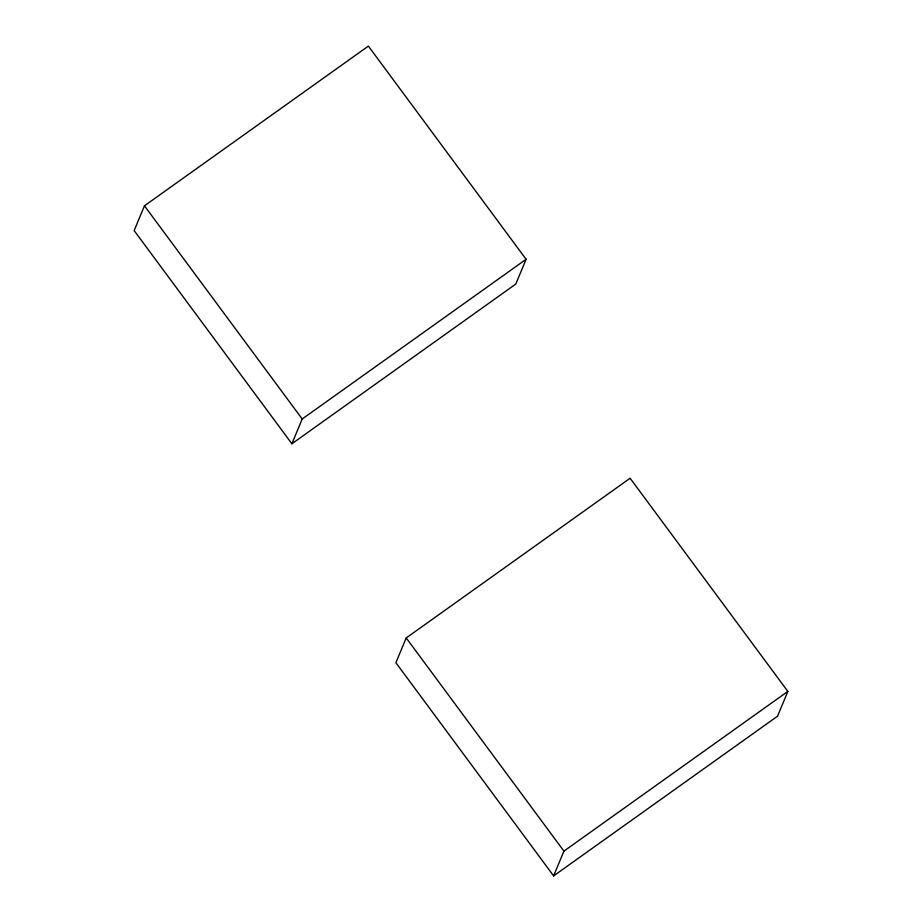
<?xml version="1.0" encoding="UTF-8"?>
<svg xmlns="http://www.w3.org/2000/svg" width="922" height="922" viewBox="0 0 922 922"><rect width="100%" height="100%" fill="white"/><g stroke="black" fill="none" stroke-linecap="round" stroke-linejoin="round"><path stroke-width="1.38" d="M144.466 205.813L134.151 230.581L291.882 443.77L515.79 284.057L526.105 259.289L368.374 46.1L144.466 205.813L302.197 418.991L291.882 443.77M406.21 637.943L395.895 662.711L553.626 875.9L777.534 716.187L787.849 691.419L630.118 478.23L406.21 637.943L563.93 851.133L553.626 875.9M302.197 418.991L526.105 259.289M563.93 851.133L787.849 691.419"/></g></svg>
